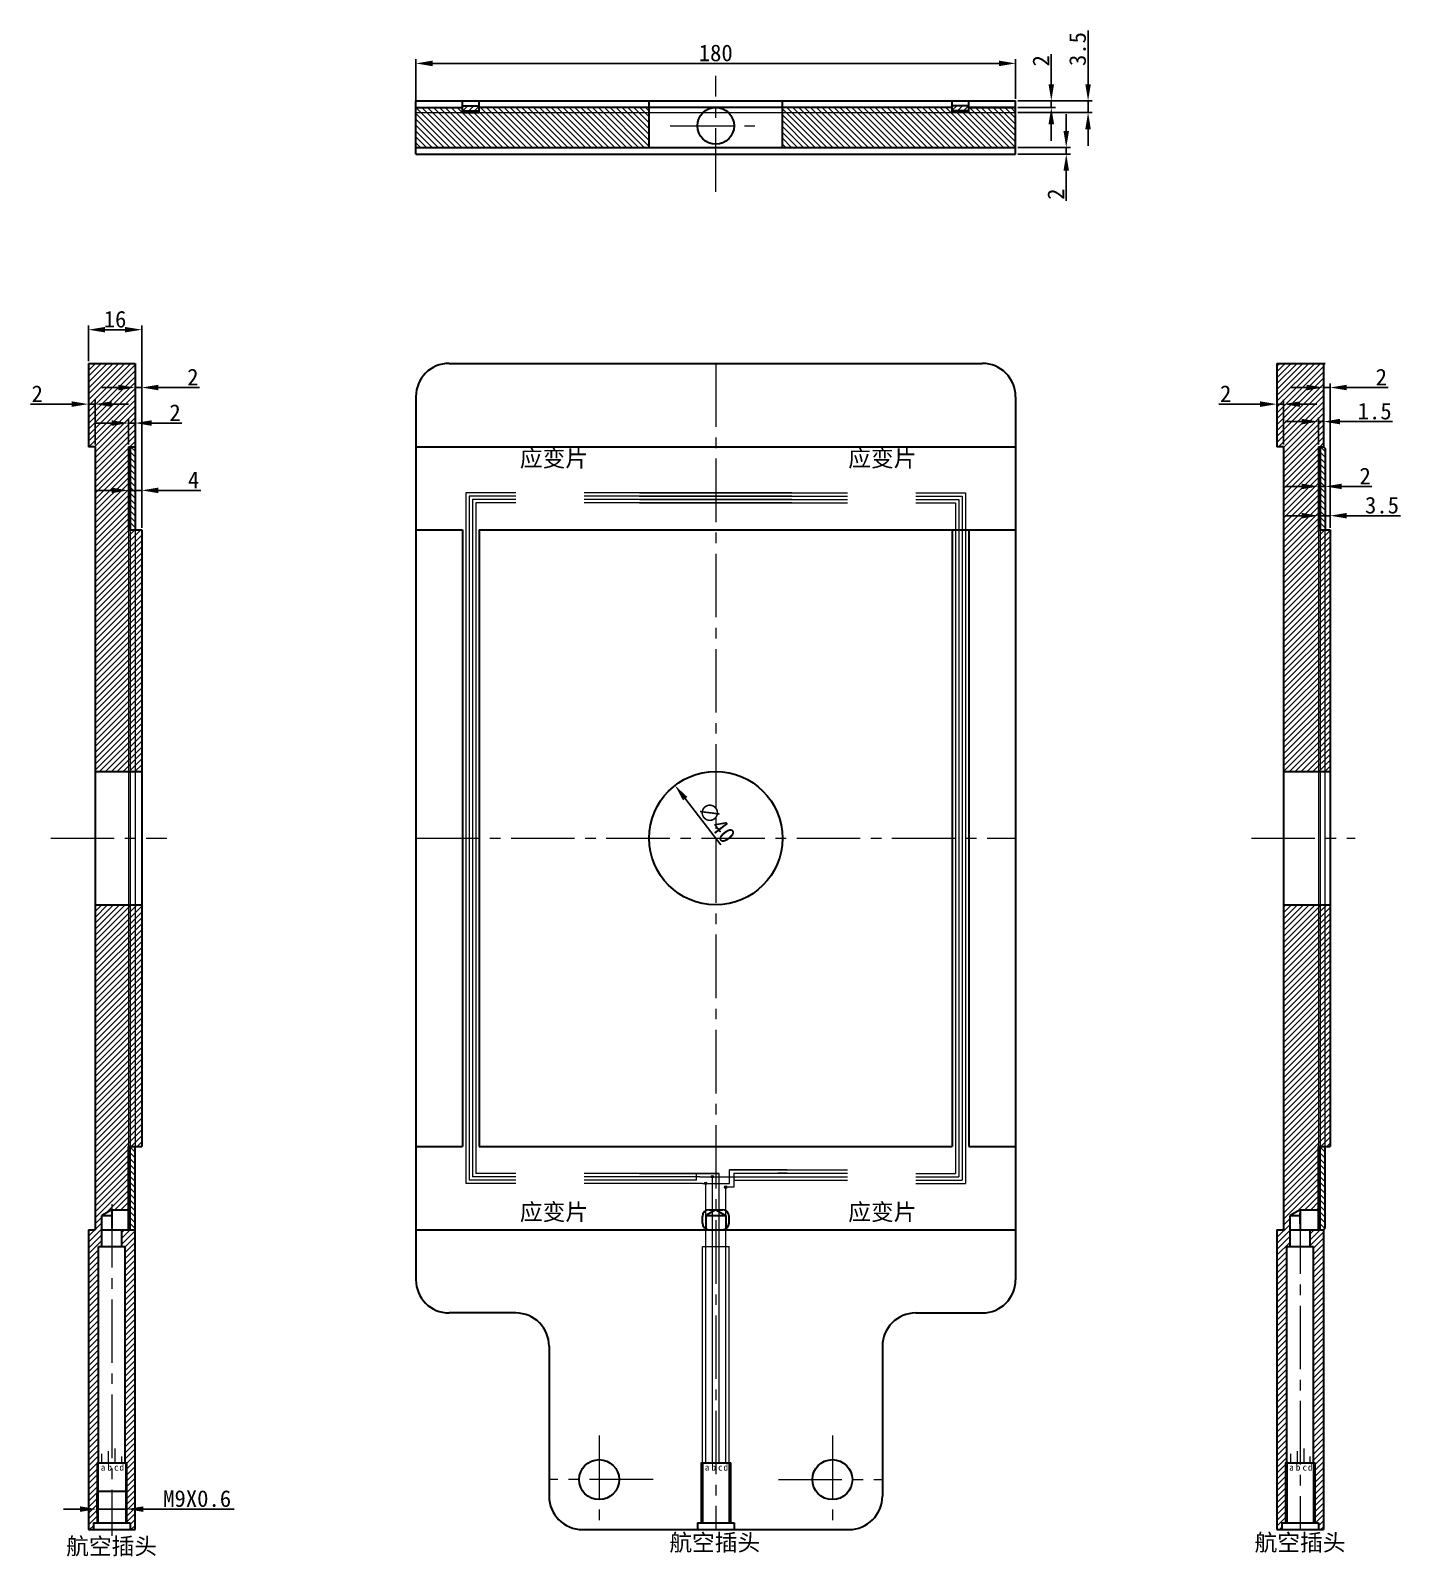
# Model space of a CAD drawing. Header units: inches. Extents: x -20 to 18950, y -1047 to 2551.
# Drawn here: x 17111.2 to 17522.4, y -415.4 to 42.6 of the extents above; entities that cross this region are included whole.
import ezdxf

# ---------------------------------------------------------------- set-up
doc = ezdxf.new("R2010")
doc.units = ezdxf.units.IN
doc.header["$MEASUREMENT"] = 0
doc.header["$PDSIZE"] = -5
doc.linetypes.add('CENTER2', pattern=[28.574999, 19.049999, -3.175, 3.175, -3.175])
doc.layers.get('0').update_dxf_attribs({"lineweight": 30})
doc.layers.get('Defpoints').update_dxf_attribs({"lineweight": 18})
for name, color, linetype, lineweight in [('10', 7, 'Continuous', 18), ('cen', 1, 'CENTER2', 20), ('dim', 5, 'Continuous', 20), ('hat', 3, 'Continuous', 20)]:
    doc.layers.add(name, color=color, linetype=linetype, lineweight=lineweight)
doc.styles.add('1', font='')
doc.styles.get("Standard").update_dxf_attribs({"font": ''})
doc.styles.get('1').set_extended_font_data('宋体')
doc.styles.get('Standard').set_extended_font_data('宋体')
doc.dimstyles.new('ISO-25', dxfattribs={"dimtxt": 5, "dimasz": 5, "dimexe": 1.25, "dimexo": 0.625, "dimtad": 1, "dimdsep": 46, "dimtxsty": 'Standard', "dimcen": 2.5, "dimdle": 10, "dimadec": 0, "dimazin": 0, "dimtfac": 1, "dimtmove": 0, "dimatfit": 3, "dimfxl": 1, "dimtolj": 1, "dimarcsym": 0})

# ---------------------------------------------------------------- blocks, each defined once
blk = doc.blocks.new('*D158')
at = {"layer": 'Defpoints', "color": 0, "transparency": 16777216}
for p in [(17130.58, -69.54), (17128.58, -82.31), (17130.58, -82.31)]:
    blk.add_point(p, dxfattribs=at)
at = {"layer": 'dim', "color": 0, "linetype": 'Continuous', "lineweight": -2, "transparency": 16777216}
for p, q in [((17128.58, -81.68), (17128.58, -68.29)), ((17130.58, -81.68), (17130.58, -68.29)), ((17123.58, -69.54), (17111.21, -69.54)), ((17130.58, -69.54), (17128.58, -69.54)), ((17135.58, -69.54), (17140.58, -69.54))]:
    blk.add_line(p, q, dxfattribs=at)
at = {"layer": 'dim', "color": 0, "transparency": 16777216}
for points in [[(17123.58, -68.71), (17123.58, -70.37), (17128.58, -69.54)], [(17135.58, -68.71), (17135.58, -70.37), (17130.58, -69.54)]]:
    blk.add_solid(points, dxfattribs=at)
at = {"layer": 'dim', "color": 0, "transparency": 16777216, "insert": (17113.22, -66.42), "char_height": 5, "attachment_point": 5}
blk.add_mtext('\\A1;2', dxfattribs=at)
blk = doc.blocks.new('*D156')
at = {"layer": 'Defpoints', "color": 0, "transparency": 16777216}
for p in [(17142.58, -75.23), (17140.58, -82.31), (17142.58, -82.31)]:
    blk.add_point(p, dxfattribs=at)
at = {"layer": 'dim', "color": 0, "linetype": 'Continuous', "lineweight": -2, "transparency": 16777216}
for p, q in [((17135.58, -75.23), (17130.58, -75.23)), ((17140.58, -81.68), (17140.58, -73.98)), ((17140.58, -75.23), (17142.58, -75.23)), ((17142.58, -81.68), (17142.58, -73.98)), ((17147.58, -75.23), (17156.6, -75.23))]:
    blk.add_line(p, q, dxfattribs=at)
at = {"layer": 'dim', "color": 0, "transparency": 16777216}
for points in [[(17135.58, -74.39), (17135.58, -76.06), (17140.58, -75.23)], [(17147.58, -74.39), (17147.58, -76.06), (17142.58, -75.23)]]:
    blk.add_solid(points, dxfattribs=at)
at = {"layer": 'dim', "color": 0, "transparency": 16777216, "insert": (17154.59, -72.1), "char_height": 5, "attachment_point": 5}
blk.add_mtext('\\A1;2', dxfattribs=at)
blk = doc.blocks.new('*D159')
at = {"layer": 'Defpoints', "color": 0, "transparency": 16777216}
for p in [(17144.58, -64.56), (17142.58, -82.31), (17144.58, -107.31)]:
    blk.add_point(p, dxfattribs=at)
at = {"layer": 'dim', "color": 0, "linetype": 'Continuous', "lineweight": -2, "transparency": 16777216}
for p, q in [((17142.58, -81.68), (17142.58, -63.31)), ((17144.58, -106.68), (17144.58, -63.31)), ((17137.58, -64.56), (17132.58, -64.56)), ((17142.58, -64.56), (17144.58, -64.56)), ((17149.58, -64.56), (17161.95, -64.56))]:
    blk.add_line(p, q, dxfattribs=at)
at = {"layer": 'dim', "color": 0, "transparency": 16777216}
for points in [[(17137.58, -63.73), (17137.58, -65.39), (17142.58, -64.56)], [(17149.58, -63.73), (17149.58, -65.39), (17144.58, -64.56)]]:
    blk.add_solid(points, dxfattribs=at)
at = {"layer": 'dim', "color": 0, "transparency": 16777216, "insert": (17159.94, -61.43), "char_height": 5, "attachment_point": 5}
blk.add_mtext('\\A1;2', dxfattribs=at)
blk = doc.blocks.new('*D160')
at = {"layer": 'Defpoints', "color": 0, "transparency": 16777216}
for p in [(17144.58, -95.43), (17140.58, -107.31), (17144.58, -107.31)]:
    blk.add_point(p, dxfattribs=at)
at = {"layer": 'dim', "color": 0, "linetype": 'Continuous', "lineweight": -2, "transparency": 16777216}
for p, q in [((17135.58, -95.43), (17130.58, -95.43)), ((17140.58, -106.68), (17140.58, -94.18)), ((17140.58, -95.43), (17144.58, -95.43)), ((17144.58, -106.68), (17144.58, -94.18)), ((17149.58, -95.43), (17162.3, -95.43))]:
    blk.add_line(p, q, dxfattribs=at)
at = {"layer": 'dim', "color": 0, "transparency": 16777216}
for points in [[(17135.58, -94.59), (17135.58, -96.26), (17140.58, -95.43)], [(17149.58, -94.59), (17149.58, -96.26), (17144.58, -95.43)]]:
    blk.add_solid(points, dxfattribs=at)
at = {"layer": 'dim', "color": 0, "transparency": 16777216, "insert": (17160.14, -92.3), "char_height": 5, "attachment_point": 5}
blk.add_mtext('\\A1;4', dxfattribs=at)
blk = doc.blocks.new('*D162')
at = {"layer": 'Defpoints', "color": 0, "transparency": 16777216}
for p in [(17128.58, -47.2), (17128.58, -57.31), (17144.58, -107.31)]:
    blk.add_point(p, dxfattribs=at)
at = {"layer": 'dim', "color": 0, "linetype": 'Continuous', "lineweight": -2, "transparency": 16777216}
for p, q in [((17128.58, -56.68), (17128.58, -45.95)), ((17139.58, -47.2), (17133.58, -47.2)), ((17144.58, -106.68), (17144.58, -45.95))]:
    blk.add_line(p, q, dxfattribs=at)
at = {"layer": 'dim', "color": 0, "transparency": 16777216}
for points in [[(17133.58, -46.37), (17133.58, -48.03), (17128.58, -47.2)], [(17139.58, -46.37), (17139.58, -48.03), (17144.58, -47.2)]]:
    blk.add_solid(points, dxfattribs=at)
at = {"layer": 'dim', "color": 0, "transparency": 16777216, "insert": (17136.58, -44.08), "char_height": 5, "attachment_point": 5}
blk.add_mtext('\\A1;16', dxfattribs=at)
blk = doc.blocks.new('*D171')
at = {"layer": 'Defpoints', "color": 0, "transparency": 16777216}
for p in [(17131.08, -395.81), (17140.08, -395.81), (17140.08, -401.17)]:
    blk.add_point(p, dxfattribs=at)
at = {"layer": 'dim', "color": 0, "linetype": 'Continuous', "lineweight": -2, "transparency": 16777216}
for p, q in [((17131.08, -396.43), (17131.08, -402.42)), ((17140.08, -396.43), (17140.08, -402.42)), ((17126.08, -401.17), (17121.08, -401.17)), ((17131.08, -401.17), (17140.08, -401.17)), ((17145.08, -401.17), (17172.36, -401.17))]:
    blk.add_line(p, q, dxfattribs=at)
at = {"layer": 'dim', "color": 0, "transparency": 16777216}
for points in [[(17126.08, -400.34), (17126.08, -402), (17131.08, -401.17)], [(17145.08, -400.34), (17145.08, -402), (17140.08, -401.17)]]:
    blk.add_solid(points, dxfattribs=at)
at = {"layer": 'dim', "color": 0, "transparency": 16777216, "insert": (17161.22, -398.04), "char_height": 5, "attachment_point": 5}
blk.add_mtext('\\A1;M9X0.6', dxfattribs=at)
blk = doc.blocks.new('*D173')
at = {"layer": 'Defpoints', "color": 0, "transparency": 16777216}
for p in [(17304.63, -183.98), (17329.09, -215.64)]:
    blk.add_point(p, dxfattribs=at)
at = {"layer": 'dim', "color": 0, "linetype": 'Continuous', "lineweight": -2, "transparency": 16777216}
blk.add_line((17318.43, -201.84), (17307.69, -187.94), dxfattribs=at)
at = {"layer": 'dim', "color": 0, "transparency": 16777216}
blk.add_solid([(17308.35, -187.43), (17307.03, -188.45), (17304.63, -183.98)], dxfattribs=at)
at = {"layer": 'dim', "color": 0, "transparency": 16777216, "insert": (17317.06, -194.95), "char_height": 5, "attachment_point": 5, "rotation": 307.6865}
blk.add_mtext('\\A1;∅40', dxfattribs=at)
blk = doc.blocks.new('*D174')
at = {"layer": 'Defpoints', "color": 0, "transparency": 16777216}
for p in [(17487.25, -69.54), (17485.25, -82.31), (17487.25, -82.31)]:
    blk.add_point(p, dxfattribs=at)
at = {"layer": 'dim', "color": 0, "linetype": 'Continuous', "lineweight": -2, "transparency": 16777216}
for p, q in [((17485.25, -81.68), (17485.25, -68.29)), ((17487.25, -81.68), (17487.25, -68.29)), ((17480.25, -69.54), (17467.88, -69.54)), ((17487.25, -69.54), (17485.25, -69.54)), ((17492.25, -69.54), (17497.25, -69.54))]:
    blk.add_line(p, q, dxfattribs=at)
at = {"layer": 'dim', "color": 0, "transparency": 16777216}
for points in [[(17480.25, -68.71), (17480.25, -70.37), (17485.25, -69.54)], [(17492.25, -68.71), (17492.25, -70.37), (17487.25, -69.54)]]:
    blk.add_solid(points, dxfattribs=at)
at = {"layer": 'dim', "color": 0, "transparency": 16777216, "insert": (17469.89, -66.42), "char_height": 5, "attachment_point": 5}
blk.add_mtext('\\A1;2', dxfattribs=at)
blk = doc.blocks.new('*D172')
at = {"layer": 'Defpoints', "color": 0, "transparency": 16777216}
for p in [(17497.75, -82.31), (17499.75, -82.81), (17499.75, -94.23)]:
    blk.add_point(p, dxfattribs=at)
at = {"layer": 'dim', "color": 0, "linetype": 'Continuous', "lineweight": -2, "transparency": 16777216}
for p, q in [((17497.75, -82.93), (17497.75, -95.48)), ((17499.75, -83.43), (17499.75, -95.48)), ((17492.75, -94.23), (17487.75, -94.23)), ((17497.75, -94.23), (17499.75, -94.23)), ((17504.75, -94.23), (17513.77, -94.23))]:
    blk.add_line(p, q, dxfattribs=at)
at = {"layer": 'dim', "color": 0, "transparency": 16777216}
for points in [[(17492.75, -93.4), (17492.75, -95.07), (17497.75, -94.23)], [(17504.75, -93.4), (17504.75, -95.07), (17499.75, -94.23)]]:
    blk.add_solid(points, dxfattribs=at)
at = {"layer": 'dim', "color": 0, "transparency": 16777216, "insert": (17511.76, -91.11), "char_height": 5, "attachment_point": 5}
blk.add_mtext('\\A1;2', dxfattribs=at)
blk = doc.blocks.new('*D175')
at = {"layer": 'Defpoints', "color": 0, "transparency": 16777216}
for p in [(17501.25, -64.56), (17499.25, -75.23), (17501.25, -107.31)]:
    blk.add_point(p, dxfattribs=at)
at = {"layer": 'dim', "color": 0, "linetype": 'Continuous', "lineweight": -2, "transparency": 16777216}
for p, q in [((17499.25, -74.6), (17499.25, -63.31)), ((17501.25, -106.68), (17501.25, -63.31)), ((17494.25, -64.56), (17489.25, -64.56)), ((17499.25, -64.56), (17501.25, -64.56)), ((17506.25, -64.56), (17518.62, -64.56))]:
    blk.add_line(p, q, dxfattribs=at)
at = {"layer": 'dim', "color": 0, "transparency": 16777216}
for points in [[(17494.25, -63.73), (17494.25, -65.39), (17499.25, -64.56)], [(17506.25, -63.73), (17506.25, -65.39), (17501.25, -64.56)]]:
    blk.add_solid(points, dxfattribs=at)
at = {"layer": 'dim', "color": 0, "transparency": 16777216, "insert": (17516.61, -61.43), "char_height": 5, "attachment_point": 5}
blk.add_mtext('\\A1;2', dxfattribs=at)
blk = doc.blocks.new('*D176')
at = {"layer": 'Defpoints', "color": 0, "transparency": 16777216}
for p in [(17501.25, -103.03), (17497.75, -107.31), (17501.25, -107.31)]:
    blk.add_point(p, dxfattribs=at)
at = {"layer": 'dim', "color": 0, "linetype": 'Continuous', "lineweight": -2, "transparency": 16777216}
for p, q in [((17492.75, -103.03), (17487.75, -103.03)), ((17497.75, -106.68), (17497.75, -101.78)), ((17497.75, -103.03), (17501.25, -103.03)), ((17501.25, -106.68), (17501.25, -101.78)), ((17506.25, -103.03), (17522.36, -103.03))]:
    blk.add_line(p, q, dxfattribs=at)
at = {"layer": 'dim', "color": 0, "transparency": 16777216}
for points in [[(17492.75, -102.19), (17492.75, -103.86), (17497.75, -103.03)], [(17506.25, -102.19), (17506.25, -103.86), (17501.25, -103.03)]]:
    blk.add_solid(points, dxfattribs=at)
at = {"layer": 'dim', "color": 0, "transparency": 16777216, "insert": (17516.81, -99.9), "char_height": 5, "attachment_point": 5}
blk.add_mtext('\\A1;3.5', dxfattribs=at)
blk = doc.blocks.new('*D177')
at = {"layer": 'Defpoints', "color": 0, "transparency": 16777216}
for p in [(17406.86, 32.72), (17226.86, 19.48), (17406.86, 21.48)]:
    blk.add_point(p, dxfattribs=at)
at = {"layer": 'dim', "color": 0, "linetype": 'Continuous', "lineweight": -2, "transparency": 16777216}
for p, q in [((17226.86, 20.1), (17226.86, 33.97)), ((17231.86, 32.72), (17401.86, 32.72)), ((17406.86, 22.1), (17406.86, 33.97))]:
    blk.add_line(p, q, dxfattribs=at)
at = {"layer": 'dim', "color": 0, "transparency": 16777216}
for points in [[(17231.86, 33.55), (17231.86, 31.88), (17226.86, 32.72)], [(17401.86, 33.55), (17401.86, 31.88), (17406.86, 32.72)]]:
    blk.add_solid(points, dxfattribs=at)
at = {"layer": 'dim', "color": 0, "transparency": 16777216, "insert": (17316.86, 35.84), "char_height": 5, "attachment_point": 5}
blk.add_mtext('\\A1;180', dxfattribs=at)
blk = doc.blocks.new('*D178')
at = {"layer": 'Defpoints', "color": 0, "transparency": 16777216}
for p in [(17406.86, 7.48), (17406.86, 5.48), (17422.05, 5.48)]:
    blk.add_point(p, dxfattribs=at)
at = {"layer": 'dim', "color": 0, "linetype": 'Continuous', "lineweight": -2, "transparency": 16777216}
for p, q in [((17422.05, 12.48), (17422.05, 17.48)), ((17407.49, 7.48), (17423.3, 7.48)), ((17407.49, 5.48), (17423.3, 5.48)), ((17422.05, 7.48), (17422.05, 5.48)), ((17422.05, 0.48), (17422.05, -8.54))]:
    blk.add_line(p, q, dxfattribs=at)
at = {"layer": 'dim', "color": 0, "transparency": 16777216}
for points in [[(17421.22, 12.48), (17422.89, 12.48), (17422.05, 7.48)], [(17421.22, 0.48), (17422.89, 0.48), (17422.05, 5.48)]]:
    blk.add_solid(points, dxfattribs=at)
at = {"layer": 'dim', "color": 0, "transparency": 16777216, "insert": (17418.93, -6.53), "char_height": 5, "attachment_point": 5, "rotation": 90}
blk.add_mtext('\\A1;2', dxfattribs=at)
blk = doc.blocks.new('*D179')
at = {"layer": 'Defpoints', "color": 0, "transparency": 16777216}
for p in [(17406.86, 21.48), (17406.86, 19.48), (17417.57, 19.48)]:
    blk.add_point(p, dxfattribs=at)
at = {"layer": 'dim', "color": 0, "linetype": 'Continuous', "lineweight": -2, "transparency": 16777216}
for p, q in [((17417.57, 26.48), (17417.57, 35.49)), ((17407.49, 21.48), (17418.82, 21.48)), ((17407.49, 19.48), (17418.82, 19.48)), ((17417.57, 19.48), (17417.57, 21.48)), ((17417.57, 14.48), (17417.57, 9.48))]:
    blk.add_line(p, q, dxfattribs=at)
at = {"layer": 'dim', "color": 0, "transparency": 16777216}
for points in [[(17416.74, 26.48), (17418.4, 26.48), (17417.57, 21.48)], [(17416.74, 14.48), (17418.4, 14.48), (17417.57, 19.48)]]:
    blk.add_solid(points, dxfattribs=at)
at = {"layer": 'dim', "color": 0, "transparency": 16777216, "insert": (17414.44, 33.49), "char_height": 5, "attachment_point": 5, "rotation": 90}
blk.add_mtext('\\A1;2', dxfattribs=at)
blk = doc.blocks.new('*D180')
at = {"layer": 'Defpoints', "color": 0, "transparency": 16777216}
for p in [(17406.86, 21.48), (17406.86, 17.98), (17428.6, 17.98)]:
    blk.add_point(p, dxfattribs=at)
at = {"layer": 'dim', "color": 0, "linetype": 'Continuous', "lineweight": -2, "transparency": 16777216}
for p, q in [((17428.6, 26.48), (17428.6, 42.59)), ((17407.49, 21.48), (17429.85, 21.48)), ((17428.6, 17.98), (17428.6, 21.48)), ((17407.49, 17.98), (17429.85, 17.98)), ((17428.6, 12.98), (17428.6, 7.98))]:
    blk.add_line(p, q, dxfattribs=at)
at = {"layer": 'dim', "color": 0, "transparency": 16777216}
for points in [[(17427.77, 26.48), (17429.43, 26.48), (17428.6, 21.48)], [(17427.77, 12.98), (17429.43, 12.98), (17428.6, 17.98)]]:
    blk.add_solid(points, dxfattribs=at)
at = {"layer": 'dim', "color": 0, "transparency": 16777216, "insert": (17425.48, 37.03), "char_height": 5, "attachment_point": 5, "rotation": 90}
blk.add_mtext('\\A1;3.5', dxfattribs=at)
blk = doc.blocks.new('*D181')
at = {"layer": 'Defpoints', "color": 0, "transparency": 16777216}
for p in [(17499.25, -74.78), (17497.75, -82.31), (17499.25, -82.31)]:
    blk.add_point(p, dxfattribs=at)
at = {"layer": 'dim', "color": 0, "linetype": 'Continuous', "lineweight": -2, "transparency": 16777216}
for p, q in [((17492.75, -74.78), (17487.75, -74.78)), ((17497.75, -81.68), (17497.75, -73.53)), ((17497.75, -74.78), (17499.25, -74.78)), ((17499.25, -81.68), (17499.25, -73.53)), ((17504.25, -74.78), (17519.97, -74.78))]:
    blk.add_line(p, q, dxfattribs=at)
at = {"layer": 'dim', "color": 0, "transparency": 16777216}
for points in [[(17492.75, -73.95), (17492.75, -75.61), (17497.75, -74.78)], [(17504.25, -73.95), (17504.25, -75.61), (17499.25, -74.78)]]:
    blk.add_solid(points, dxfattribs=at)
at = {"layer": 'dim', "color": 0, "transparency": 16777216, "insert": (17514.61, -71.66), "char_height": 5, "attachment_point": 5}
blk.add_mtext('\\A1;1.5', dxfattribs=at)

msp = doc.modelspace()

# ---------------------------------------------------------------- hatches: boundary and pattern name
at = {"layer": 'dim'}
h = msp.add_hatch(color=3, dxfattribs=at)
h.dxf.hatch_style = 1
h.paths.add_polyline_path([(17141.081, -91.343), (17140.581, -91.343), (17140.581, -103.026), (17141.081, -103.026)])
h = msp.add_hatch(color=3, dxfattribs=at)
h.dxf.hatch_style = 1
h.paths.add_polyline_path([(17498.25, -91.343), (17497.75, -91.343), (17497.75, -103.026), (17498.25, -103.026)])
h = msp.add_hatch(color=3, dxfattribs=at)
h.dxf.hatch_style = 1
h.paths.add_polyline_path([(17141.081, -308.274), (17140.581, -308.274), (17140.581, -296.591), (17141.081, -296.591)])
h = msp.add_hatch(color=3, dxfattribs=at)
h.dxf.hatch_style = 1
h.paths.add_polyline_path([(17498.25, -308.274), (17497.75, -308.274), (17497.75, -296.591), (17498.25, -296.591)])
h = msp.add_hatch(color=3, dxfattribs=at)
h.dxf.hatch_style = 1
h.paths.add_polyline_path([(17316.041, -301.743, -0.3394543), (17315.608, -301.686), (17316.115, -301.179, -0.4931454)])
h.paths.add_polyline_path([(17315.608, -301.686, -0.4931454), (17315.683, -301.122, -0.3394543), (17316.115, -301.179)])
h = msp.add_hatch(color=3, dxfattribs=at)
h.dxf.hatch_style = 1
h.paths.add_polyline_path([(17314.041, -303.743, -0.3394543), (17313.608, -303.686), (17314.115, -303.179, -0.4931454)])
h.paths.add_polyline_path([(17313.608, -303.686, -0.4931454), (17313.683, -303.122, -0.3394543), (17314.115, -303.179)])
h = msp.add_hatch(color=3, dxfattribs=at)
h.dxf.hatch_style = 1
h.paths.add_polyline_path([(17320.041, -304.855, -0.3394543), (17319.608, -304.798), (17320.115, -304.291, -0.4931454)])
h.paths.add_polyline_path([(17319.608, -304.798, -0.4931454), (17319.683, -304.234, -0.3394543), (17320.115, -304.291)])
at = {"layer": 'hat'}
h = msp.add_hatch(dxfattribs=at)
h.set_pattern_fill('ANSI31', color=3, scale=10, angle=90)
h.paths.add_polyline_path([(17406.862, 17.977), (17336.862, 17.977), (17336.862, 7.477), (17406.862, 7.477)])
h.paths.add_polyline_path([(17296.862, 17.977), (17226.862, 17.977), (17226.862, 7.477), (17296.862, 7.477)])
h.paths.add_polyline_path([(17240.862, 19.477), (17226.862, 19.477), (17226.862, 17.977), (17240.862, 17.977)])
h.paths.add_polyline_path([(17296.862, 19.477), (17245.862, 19.477), (17245.862, 17.977), (17296.862, 17.977)])
h.paths.add_polyline_path([(17387.862, 19.477), (17336.862, 19.477), (17336.862, 17.977), (17387.862, 17.977)])
h.paths.add_polyline_path([(17406.862, 19.477), (17392.862, 19.477), (17392.862, 17.977), (17406.862, 17.977)])
h = msp.add_hatch(dxfattribs=at)
h.set_pattern_fill('ANSI31', color=3, scale=10)
h.set_pattern_definition([(45, (376.9243, -0.5), (-0.88388348, 0.88388348), [])])
h.paths.add_polyline_path([(17245.862, 19.977), (17240.862, 19.977), (17240.862, 18.477), (17245.862, 18.477)])
h.paths.add_polyline_path([(17392.862, 19.977), (17387.862, 19.977), (17387.862, 18.477), (17392.862, 18.477)])
h = msp.add_hatch(dxfattribs=at)
h.set_pattern_fill('ANSI31', color=3, scale=10)
h.paths.add_polyline_path([(17140.581, -107.309), (17140.581, -82.309), (17142.581, -82.309), (17142.581, -57.309), (17128.581, -57.309), (17128.581, -82.309), (17130.581, -82.309), (17130.581, -179.809), (17140.581, -179.809)])
h.paths.add_polyline_path([(17141.081, -107.309), (17140.581, -107.309), (17140.581, -179.809), (17141.081, -179.809)], flags=17)
h.paths.add_polyline_path([(17142.581, -107.309), (17141.081, -107.309), (17141.081, -179.809), (17142.581, -179.809)])
h.paths.add_polyline_path([(17144.581, -107.309), (17142.581, -107.309), (17142.581, -179.809), (17144.581, -179.809)])
h.paths.add_polyline_path([(17140.581, -219.809), (17130.581, -219.809), (17130.581, -317.309), (17128.581, -317.309), (17128.581, -407.309), (17130.081, -407.309), (17130.081, -405.309), (17131.081, -405.309), (17131.081, -387.309), (17131.581, -387.309), (17131.581, -322.309), (17132.581, -322.309), (17132.581, -313.041), (17135.581, -311.309), (17140.581, -311.309), (17140.581, -292.309)])
h.paths.add_polyline_path([(17141.081, -219.809), (17140.581, -219.809), (17140.581, -292.309), (17141.081, -292.309)])
h.paths.add_polyline_path([(17142.581, -219.809), (17141.081, -219.809), (17141.081, -292.309), (17142.581, -292.309)])
h.paths.add_polyline_path([(17144.581, -219.809), (17142.581, -219.809), (17142.581, -292.309), (17144.581, -292.309)])
h.paths.add_polyline_path([(17142.581, -317.309), (17139.581, -317.309), (17138.581, -317.309), (17138.581, -322.309), (17139.581, -322.309), (17139.581, -387.309), (17140.081, -387.309), (17140.081, -405.309), (17141.081, -405.309), (17141.081, -407.309), (17142.581, -407.309)])
h.paths.add_polyline_path([(17131.381, -387.309), (17131.081, -387.309), (17131.081, -395.809), (17131.381, -395.809)], flags=17)
h.paths.add_polyline_path([(17140.081, -387.309), (17139.781, -387.309), (17139.781, -395.809), (17140.081, -395.809)], flags=17)
h = msp.add_hatch(dxfattribs=at)
h.set_pattern_fill('ANSI31', color=3, scale=10)
h.paths.add_polyline_path([(17499.25, -317.309), (17497.75, -317.309), (17495.25, -317.309), (17495.25, -322.309), (17496.25, -322.309), (17496.25, -387.309), (17496.75, -387.309), (17496.75, -405.309), (17497.75, -405.309), (17497.75, -407.309), (17499.25, -407.309)])
h.paths.add_polyline_path([(17488.25, -322.309), (17489.25, -322.309), (17489.25, -313.041), (17492.25, -311.309), (17497.75, -311.309), (17497.75, -292.309), (17497.75, -219.809), (17487.25, -219.809), (17487.25, -317.309), (17485.25, -317.309), (17485.25, -407.309), (17486.75, -407.309), (17486.75, -405.309), (17487.75, -405.309), (17487.75, -387.309), (17488.25, -387.309)])
h.paths.add_polyline_path([(17488.25, -387.309), (17487.75, -387.309), (17487.75, -405.309), (17488.25, -405.309)], flags=17)
h.paths.add_polyline_path([(17496.75, -387.309), (17496.25, -387.309), (17496.25, -405.309), (17496.75, -405.309)], flags=17)
h.paths.add_polyline_path([(17498.25, -219.809), (17497.75, -219.809), (17497.75, -292.309), (17498.25, -292.309)])
h.paths.add_polyline_path([(17499.75, -219.809), (17498.25, -219.809), (17498.25, -292.309), (17499.75, -292.309)])
h.paths.add_polyline_path([(17501.25, -219.809), (17499.75, -219.809), (17499.75, -292.309), (17501.25, -292.309)])
h.paths.add_polyline_path([(17497.75, -107.309), (17497.75, -82.309), (17499.25, -82.309), (17499.25, -57.309), (17485.25, -57.309), (17485.25, -82.309), (17487.25, -82.309), (17487.25, -179.809), (17497.75, -179.809)])
h.paths.add_polyline_path([(17498.25, -107.309), (17497.75, -107.309), (17497.75, -179.809), (17498.25, -179.809)], flags=17)
h.paths.add_polyline_path([(17499.75, -107.309), (17498.25, -107.309), (17498.25, -179.809), (17499.75, -179.809)])
h.paths.add_polyline_path([(17501.25, -107.309), (17499.75, -107.309), (17499.75, -179.809), (17501.25, -179.809)])
h = msp.add_hatch(dxfattribs=at)
h.set_pattern_fill('ANSI31', color=3, scale=10, angle=90)
h.paths.add_polyline_path([(17142.581, -292.309), (17141.081, -292.309), (17141.081, -317.309), (17142.581, -317.309)])
h.paths.add_polyline_path([(17142.581, -82.309), (17141.081, -82.309), (17141.081, -107.309), (17142.581, -107.309)])
h = msp.add_hatch(dxfattribs=at)
h.set_pattern_fill('ANSI31', color=3, scale=10, angle=90)
h.paths.add_polyline_path([(17499.75, -292.309), (17498.25, -292.309), (17498.25, -317.309), (17499.25, -317.309), (17499.75, -316.809)])
h.paths.add_polyline_path([(17499.75, -82.809), (17499.25, -82.309), (17498.25, -82.309), (17498.25, -107.309), (17499.75, -107.309)])

# ---------------------------------------------------------------- linework, layer by layer
for p, q in [((17226.862, 5.477), (17226.862, 21.477)), ((17226.862, 21.477), (17406.862, 21.477)), ((17226.862, 19.477), (17240.862, 19.477)), ((17240.862, 17.977), (17240.862, 21.477)), ((17240.862, 19.977), (17245.862, 19.977)), ((17240.862, 18.477), (17245.862, 18.477)), ((17245.862, 17.977), (17245.862, 21.477)), ((17387.862, 19.477), (17245.862, 19.477)), ((17296.862, 7.477), (17296.862, 21.477)), ((17336.862, 7.477), (17336.862, 21.477)), ((17387.862, 17.977), (17387.862, 21.477)), ((17392.862, 19.977), (17387.862, 19.977)), ((17392.862, 18.477), (17387.862, 18.477)), ((17392.862, 17.977), (17392.862, 21.477)), ((17392.862, 19.477), (17406.862, 19.477)), ((17406.862, 19.477), (17392.862, 19.477)), ((17406.862, 5.477), (17406.862, 21.477)), ((17240.862, 17.977), (17245.862, 17.977)), ((17392.862, 17.977), (17387.862, 17.977)), ((17226.862, 7.477), (17406.862, 7.477)), ((17226.862, 5.477), (17406.862, 5.477)), ((17128.581, -57.309), (17142.581, -57.309)), ((17128.581, -57.309), (17128.581, -82.309)), ((17142.581, -57.309), (17142.581, -82.309)), ((17236.862, -57.309), (17396.862, -57.309)), ((17485.25, -57.309), (17499.75, -57.309)), ((17485.25, -57.309), (17485.25, -82.309)), ((17499.25, -57.309), (17499.25, -82.309)), ((17226.862, -67.309), (17226.862, -332.309)), ((17406.862, -67.309), (17406.862, -332.309)), ((17130.581, -82.309), (17128.581, -82.309)), ((17130.581, -82.309), (17130.581, -317.309)), ((17140.581, -82.309), (17140.581, -107.309)), ((17140.581, -82.309), (17142.581, -82.309)), ((17141.081, -82.309), (17141.081, -107.309)), ((17142.581, -82.309), (17142.581, -107.309)), ((17226.862, -82.309), (17406.862, -82.309)), ((17487.25, -82.309), (17485.25, -82.309)), ((17487.25, -82.309), (17487.25, -317.309)), ((17497.75, -82.309), (17497.75, -107.309)), ((17497.75, -82.309), (17499.25, -82.309)), ((17498.25, -82.309), (17498.25, -107.309)), ((17499.25, -82.309), (17499.75, -82.809)), ((17499.75, -82.809), (17499.75, -107.309)), ((17140.581, -91.343), (17141.081, -91.343)), ((17497.75, -91.343), (17498.25, -91.343)), ((17140.581, -103.026), (17141.081, -103.026)), ((17497.75, -103.026), (17498.25, -103.026)), ((17140.581, -107.309), (17144.581, -107.309)), ((17144.581, -107.309), (17144.581, -292.309)), ((17226.862, -107.309), (17240.862, -107.309)), ((17240.862, -107.309), (17240.862, -292.309)), ((17245.862, -107.309), (17406.862, -107.309)), ((17245.862, -107.309), (17245.862, -292.309)), ((17387.862, -107.309), (17387.862, -292.309)), ((17392.862, -107.309), (17392.862, -292.309)), ((17497.75, -107.309), (17501.25, -107.309)), ((17501.25, -107.309), (17501.25, -292.309)), ((17130.581, -179.809), (17144.581, -179.809)), ((17487.25, -179.809), (17501.25, -179.809)), ((17130.581, -219.809), (17144.581, -219.809)), ((17487.25, -219.809), (17501.25, -219.809)), ((17140.581, -292.309), (17144.581, -292.309)), ((17140.581, -317.309), (17140.581, -292.309)), ((17141.081, -317.309), (17141.081, -292.309)), ((17142.581, -407.309), (17142.581, -292.309)), ((17226.862, -292.309), (17240.862, -292.309)), ((17245.862, -292.309), (17387.862, -292.309)), ((17392.862, -292.309), (17406.862, -292.309)), ((17497.75, -292.309), (17501.25, -292.309)), ((17497.75, -317.309), (17497.75, -292.309)), ((17498.25, -317.309), (17498.25, -292.309)), ((17499.75, -316.809), (17499.75, -292.309)), ((17140.581, -296.591), (17141.081, -296.591)), ((17497.75, -296.591), (17498.25, -296.591)), ((17135.581, -311.309), (17132.581, -313.041)), ((17135.581, -311.309), (17140.581, -311.309)), ((17135.581, -311.309), (17135.581, -317.309)), ((17140.581, -308.274), (17141.081, -308.274)), ((17316.862, -311.309), (17313.862, -313.041)), ((17314.862, -311.309), (17318.862, -311.309)), ((17316.862, -311.309), (17319.862, -313.041)), ((17492.25, -311.309), (17489.25, -313.041)), ((17492.25, -311.309), (17497.75, -311.309)), ((17492.25, -311.309), (17492.25, -317.309)), ((17497.75, -308.274), (17498.25, -308.274)), ((17132.581, -322.309), (17132.581, -313.041)), ((17132.581, -313.041), (17135.581, -313.041)), ((17312.862, -315.309), (17312.862, -313.309)), ((17313.862, -313.041), (17319.862, -313.041)), ((17313.862, -313.041), (17313.862, -317.041)), ((17319.862, -313.041), (17319.862, -317.041)), ((17320.862, -315.309), (17320.862, -313.309)), ((17489.25, -322.309), (17489.25, -313.041)), ((17489.25, -313.041), (17492.25, -313.041)), ((17492.25, -315.576), (17492.25, -312.309)), ((17128.581, -317.309), (17130.581, -317.309)), ((17128.581, -317.309), (17128.581, -407.309)), ((17132.581, -317.309), (17139.581, -317.309)), ((17138.581, -322.309), (17138.581, -317.309)), ((17139.581, -317.309), (17142.581, -317.309)), ((17226.862, -317.309), (17316.862, -317.309)), ((17316.862, -317.309), (17406.862, -317.309)), ((17485.25, -317.309), (17487.25, -317.309)), ((17485.25, -317.309), (17485.25, -407.309)), ((17489.25, -317.309), (17498.25, -317.309)), ((17495.25, -322.309), (17495.25, -317.309)), ((17497.75, -317.309), (17499.25, -317.309)), ((17499.25, -317.309), (17499.75, -316.809)), ((17499.25, -317.309), (17499.25, -407.309)), ((17131.581, -387.309), (17131.581, -322.309)), ((17131.581, -322.309), (17139.581, -322.309)), ((17139.581, -387.309), (17139.581, -322.309)), ((17488.25, -387.309), (17488.25, -322.309)), ((17488.25, -322.309), (17496.25, -322.309)), ((17496.25, -387.309), (17496.25, -322.309)), ((17256.862, -342.309), (17236.862, -342.309)), ((17376.862, -342.309), (17396.862, -342.309)), ((17266.862, -352.309), (17266.862, -397.309)), ((17366.862, -352.309), (17366.862, -397.309)), ((17131.081, -387.309), (17140.081, -387.309)), ((17131.381, -387.309), (17131.381, -405.309)), ((17131.581, -387.309), (17131.581, -387.309)), ((17139.581, -387.309), (17139.581, -387.309)), ((17139.781, -387.309), (17139.781, -405.309)), ((17312.362, -387.309), (17321.362, -387.309)), ((17312.862, -387.309), (17312.862, -405.309)), ((17320.862, -387.309), (17320.862, -405.309)), ((17487.75, -387.309), (17496.75, -387.309)), ((17488.25, -387.309), (17488.25, -405.309)), ((17496.25, -387.309), (17496.25, -405.309)), ((17131.081, -395.809), (17140.081, -395.809)), ((17128.581, -407.309), (17142.581, -407.309)), ((17130.081, -405.309), (17141.081, -405.309)), ((17130.081, -405.309), (17130.081, -407.309)), ((17141.081, -405.309), (17141.081, -407.309)), ((17276.862, -407.309), (17356.862, -407.309)), ((17311.362, -405.309), (17322.362, -405.309)), ((17311.362, -405.309), (17311.362, -407.309)), ((17322.362, -405.309), (17322.362, -407.309)), ((17485.25, -407.309), (17499.25, -407.309)), ((17486.75, -405.309), (17497.75, -405.309)), ((17486.75, -405.309), (17486.75, -407.309)), ((17497.75, -405.309), (17497.75, -407.309))]:
    msp.add_line(p, q)
for centre, radius in [((17316.862, 13.977), 5.5), ((17316.862, -199.809), 20), ((17281.862, -392.309), 6), ((17351.862, -392.309), 6)]:
    msp.add_circle(centre, radius)
for centre, radius, start, end in [((17236.862, -67.309), 10, 90, 180), ((17396.862, -67.309), 10, 0, 90), ((17314.862, -313.309), 2, 90, 180), ((17318.862, -313.309), 2, 360, 90), ((17314.862, -315.309), 2, 180, 270), ((17318.862, -315.309), 2, 270, 360), ((17236.862, -332.309), 10, 180, 270), ((17396.862, -332.309), 10, 270, 0), ((17256.862, -352.309), 10, 0, 90), ((17376.862, -352.309), 10, 90, 180), ((17276.862, -397.309), 10, 180, 270), ((17356.862, -397.309), 10, 270, 0)]:
    msp.add_arc(centre, radius, start, end)
at = {"layer": '10'}
for p, q in [((17131.081, -387.309), (17131.081, -405.309)), ((17131.081, -387.309), (17131.081, -405.309)), ((17140.081, -387.309), (17140.081, -405.309)), ((17140.081, -387.309), (17140.081, -405.309)), ((17312.362, -387.309), (17312.362, -405.309)), ((17312.362, -387.309), (17312.362, -405.309)), ((17321.362, -387.309), (17321.362, -405.309)), ((17321.362, -387.309), (17321.362, -405.309)), ((17487.75, -387.309), (17487.75, -405.309)), ((17487.75, -387.309), (17487.75, -405.309)), ((17496.75, -387.309), (17496.75, -405.309)), ((17496.75, -387.309), (17496.75, -405.309))]:
    msp.add_line(p, q, dxfattribs=at)
at = {"layer": 'cen'}
for p, q in [((17316.862, -5.792), (17316.862, 29.005)), ((17303.23, 13.977), (17329.947, 13.977)), ((17316.862, -57.309), (17316.862, -407.309)), ((17117.312, -199.809), (17152.108, -199.809)), ((17226.862, -199.809), (17406.862, -199.809)), ((17477.648, -199.809), (17508.778, -199.809)), ((17135.581, -309.635), (17135.581, -409.202)), ((17492.25, -311.55), (17492.25, -407.309)), ((17281.862, -379.073), (17281.862, -407.309)), ((17351.862, -379.073), (17351.862, -407.309)), ((17298.03, -392.309), (17266.862, -392.309)), ((17335.693, -392.309), (17366.862, -392.309))]:
    msp.add_line(p, q, dxfattribs=at)
at = {"layer": 'dim'}
for p, q in [((17226.862, 17.977), (17406.862, 17.977)), ((17499.75, -316.809), (17499.75, -82.809)), ((17256.862, -96.185), (17241.862, -96.185)), ((17241.862, -96.185), (17241.862, -303.432)), ((17256.862, -97.185), (17242.862, -97.185)), ((17242.862, -97.185), (17242.862, -302.432)), ((17256.862, -98.185), (17243.862, -98.185)), ((17243.862, -98.185), (17243.862, -301.432)), ((17256.862, -99.185), (17244.862, -99.185)), ((17244.862, -99.185), (17244.862, -300.432)), ((17339.734, -96.185), (17277.357, -96.185)), ((17339.734, -97.185), (17277.357, -97.185)), ((17339.734, -98.185), (17277.357, -98.185)), ((17339.734, -99.185), (17277.357, -99.185)), ((17293.99, -96.185), (17356.366, -96.185)), ((17293.99, -97.185), (17356.366, -97.185)), ((17293.99, -98.185), (17356.366, -98.185)), ((17293.99, -99.185), (17356.366, -99.185)), ((17376.862, -96.185), (17391.862, -96.185)), ((17376.862, -97.185), (17390.862, -97.185)), ((17376.862, -98.185), (17389.862, -98.185)), ((17376.862, -99.185), (17388.862, -99.185)), ((17388.862, -99.185), (17388.862, -300.432)), ((17389.862, -98.185), (17389.862, -301.432)), ((17390.862, -97.185), (17390.862, -302.432)), ((17391.862, -96.185), (17391.862, -303.432)), ((17140.581, -107.309), (17140.581, -292.309)), ((17140.581, -107.309), (17140.581, -292.309)), ((17141.081, -107.309), (17141.081, -292.309)), ((17141.081, -107.309), (17141.081, -292.309)), ((17142.581, -107.309), (17142.581, -292.309)), ((17497.75, -107.309), (17497.75, -292.309)), ((17498.25, -107.309), (17498.25, -292.309)), ((17256.862, -301.432), (17243.862, -301.432)), ((17256.862, -300.432), (17244.862, -300.432)), ((17317.862, -300.432), (17277.357, -300.432)), ((17312.061, -301.432), (17277.357, -301.432)), ((17293.99, -300.432), (17317.862, -300.432)), ((17311.093, -302.432), (17311.093, -300.432)), ((17312.061, -301.432), (17321.643, -301.432)), ((17315.862, -387.284), (17315.862, -301.233)), ((17317.862, -387.284), (17317.862, -300.432)), ((17338.339, -299.387), (17321.023, -299.387)), ((17321.023, -299.387), (17356.366, -299.387)), ((17321.023, -303.432), (17321.023, -299.387)), ((17321.643, -301.432), (17356.366, -301.432)), ((17322.267, -300.387), (17356.366, -300.387)), ((17322.267, -300.387), (17322.267, -304.544)), ((17338.339, -300.387), (17335.467, -300.387)), ((17376.862, -300.432), (17388.862, -300.432)), ((17376.862, -301.432), (17389.862, -301.432)), ((17256.862, -303.432), (17241.862, -303.432)), ((17256.862, -302.432), (17242.862, -302.432)), ((17311.093, -302.432), (17277.357, -302.432)), ((17312.862, -303.432), (17277.357, -303.432)), ((17312.862, -303.432), (17321.023, -303.432)), ((17313.862, -387.284), (17313.862, -303.791)), ((17319.862, -387.284), (17319.862, -304.903)), ((17322.267, -304.544), (17320.22, -304.544)), ((17322.267, -302.428), (17356.366, -302.428)), ((17376.862, -302.432), (17390.862, -302.432)), ((17376.862, -303.432), (17391.862, -303.432)), ((17312.862, -387.309), (17312.862, -322.309)), ((17312.862, -322.309), (17320.862, -322.309)), ((17320.862, -387.309), (17320.862, -322.309)), ((17132.581, -387.309), (17132.581, -384.559)), ((17134.581, -387.309), (17134.581, -383.758)), ((17136.581, -387.309), (17136.581, -382.957)), ((17313.862, -387.309), (17313.862, -384.559)), ((17315.862, -387.309), (17315.862, -383.758)), ((17317.862, -387.309), (17317.862, -382.957)), ((17489.5, -387.309), (17489.5, -384.559)), ((17491.5, -387.309), (17491.5, -383.758)), ((17493.5, -387.309), (17493.5, -382.957)), ((17138.581, -387.309), (17138.581, -385.359)), ((17319.862, -387.309), (17319.862, -385.359)), ((17495.25, -387.309), (17495.25, -385.359))]:
    msp.add_line(p, q, dxfattribs=at)
for centre in [(17315.862, -301.432), (17313.862, -303.432), (17319.862, -304.544)]:
    msp.add_circle(centre, 0.358, dxfattribs=at)

# ---------------------------------------------------------------- texts
at = {"layer": 'dim', "attachment_point": 1, "style": '1'}
for s, width, insert, char_height in [('应变片', 22.22046, (17258.075, -83.319), 5), ('应变片', 22.22046, (17356.628, -83.319), 5), ('应变片', 22.22046, (17258.075, -309.494), 5), ('应变片', 22.22046, (17356.628, -309.494), 5), ('a', 1.93928, (17132.293, -387.624), 2), ('b', 1.93928, (17134.293, -387.624), 2), ('c', 1.93928, (17136.293, -387.624), 2), ('d', 1.93928, (17137.9, -387.624), 2), ('a', 1.93928, (17313.574, -387.624), 2), ('b', 1.93928, (17315.574, -387.624), 2), ('c', 1.93928, (17317.574, -387.624), 2), ('d', 1.93928, (17319.181, -387.624), 2), ('a', 1.93928, (17488.962, -387.624), 2), ('b', 1.93928, (17490.962, -387.624), 2), ('c', 1.93928, (17492.962, -387.624), 2), ('d', 1.93928, (17494.57, -387.624), 2), ('航空插头', 28.58451, (17121.908, -409.789), 5), ('航空插头', 28.58451, (17302.939, -408.678), 5), ('航空插头', 28.58451, (17478.577, -408.678), 5)]:
    msp.add_mtext_dynamic_manual_height_columns(s, width=width, gutter_width=1, heights=[0], dxfattribs=dict(at, insert=insert, char_height=char_height))

# ---------------------------------------------------------------- dimensions: what is measured, and where the dimension line sits
at = {"layer": 'dim'}
for base, p1, p2, angle, picture, middle in [((17428.601, 17.977), (17406.862, 21.477), (17406.862, 17.977), 90, '*D180', (17428.601, 37.033)), ((17406.862, 32.715), (17226.862, 19.477), (17406.862, 21.477), 180, '*D177', (17316.862, 32.715)), ((17417.569, 19.477), (17406.862, 21.477), (17406.862, 19.477), 90, '*D179', (17417.569, 33.485))]:
    dim = msp.add_linear_dim(base=base, p1=p1, p2=p2, angle=angle, dimstyle='ISO-25', dxfattribs=at)
    dim.commit()
    dim.dimension.update_dxf_attribs({"geometry": picture, "text_midpoint": middle, "dimtype": 160})
dim = msp.add_linear_dim(base=(17422.054, 5.477), p1=(17406.862, 7.477), p2=(17406.862, 5.477), angle=90, dimstyle='ISO-25', dxfattribs=at)
dim.commit()
dim.dimension.update_dxf_attribs({"geometry": '*D178', "text_midpoint": (17418.929, -6.53)})
for base, p1, p2, picture, middle in [((17128.581, -47.2), (17144.581, -107.309), (17128.581, -57.309), '*D162', (17136.581, -47.2)), ((17144.581, -64.56), (17142.581, -82.309), (17144.581, -107.309), '*D159', (17159.941, -64.56)), ((17501.25, -64.56), (17499.25, -75.226), (17501.25, -107.309), '*D175', (17516.61, -64.56)), ((17130.581, -69.54), (17128.581, -82.309), (17130.581, -82.309), '*D158', (17113.221, -69.54)), ((17487.25, -69.54), (17485.25, -82.309), (17487.25, -82.309), '*D174', (17469.891, -69.54)), ((17499.25, -74.781), (17497.75, -82.309), (17499.25, -82.309), '*D181', (17514.61, -74.781)), ((17499.75, -94.234), (17497.75, -82.309), (17499.75, -82.809), '*D172', (17511.758, -94.234)), ((17144.581, -95.426), (17140.581, -107.309), (17144.581, -107.309), '*D160', (17160.136, -95.426)), ((17501.25, -103.026), (17497.75, -107.309), (17501.25, -107.309), '*D176', (17516.806, -103.026))]:
    dim = msp.add_linear_dim(base=base, p1=p1, p2=p2, dimstyle='ISO-25', dxfattribs=at)
    dim.commit()
    dim.dimension.update_dxf_attribs({"geometry": picture, "text_midpoint": middle, "dimtype": 160})
dim = msp.add_linear_dim(base=(17142.581, -75.226), p1=(17140.581, -82.309), p2=(17142.581, -82.309), dimstyle='ISO-25', dxfattribs=at)
dim.commit()
dim.dimension.update_dxf_attribs({"geometry": '*D156', "text_midpoint": (17154.589, -72.101)})
dim = msp.add_diameter_dim_2p(p1=(17329.089, -215.636), p2=(17304.635, -183.981), dimstyle='ISO-25', dxfattribs=at)
dim.commit()
dim.dimension.update_dxf_attribs({"geometry": '*D173', "text_midpoint": (17314.588, -196.865), "dimtype": 163})
dim = msp.add_linear_dim(base=(17140.081, -401.17), p1=(17131.081, -395.809), p2=(17140.081, -395.809), text='M<>X0.6', dimstyle='ISO-25', dxfattribs=at)
dim.commit()
dim.dimension.update_dxf_attribs({"geometry": '*D171', "text_midpoint": (17161.223, -398.045)})

doc.saveas('drawing.dxf')
